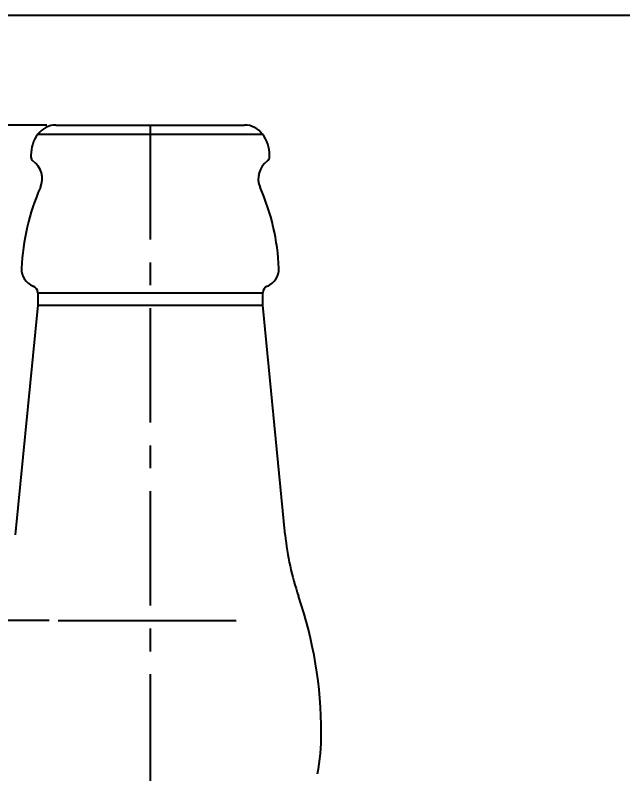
# Model space of a CAD drawing. Header units: millimetres. Extents: x 10 to 412, y 8 to 584.
# Drawn here: x 74.1 to 141.6, y 499.8 to 584 of the extents above; entities that cross this region are included whole.
import ezdxf

# ---------------------------------------------------------------- set-up
doc = ezdxf.new("R2010")
doc.units = ezdxf.units.MM
doc.linetypes.add('CENTERX2', pattern=[20.32, 12.7, -2.54, 2.54, -2.54])
doc.layers.add('CENTERLINE', color=4, linetype='CENTERX2')
doc.layers.add('DIMENSIONS', color=2, linetype='Continuous')
doc.layers.add('OUTLINE', color=7, linetype='Continuous', lineweight=25)
doc.styles.add('SLDTEXTSTYLE0', font='TXT', dxfattribs={"width": 0.75})
doc.dimstyles.new('SLDDIMSTYLE15', dxfattribs={"dimtxt": 3.5, "dimasz": 2, "dimexe": 0, "dimexo": 0.0625, "dimgap": 0.875, "dimtad": 1, "dimrnd": 1e-09, "dimzin": 12, "dimdsep": 46, "dimtxsty": 'SLDTEXTSTYLE0', "dimsah": 1, "dimcen": 0.09, "dimadec": 0, "dimazin": 3, "dimtol": 1, "dimtp": 5, "dimtm": 5, "dimtfac": 1, "dimtofl": 0, "dimtmove": 0, "dimatfit": 3, "dimfxl": 0, "dimfrac": 2, "dimtolj": 1, "dimarcsym": 0})

# ---------------------------------------------------------------- blocks, each defined once
blk = doc.blocks.new('_D_44')
at = {"layer": 'DIMENSIONS'}
for p, q in [((77.597, 571.805), (38.668, 571.805)), ((40.668, 571.805), (40.668, 516.805)), ((77.855, 516.805), (38.668, 516.805))]:
    blk.add_line(p, q, dxfattribs=at)
for points in [[(40.668, 571.805), (40.168, 569.805), (41.168, 569.805)], [(40.668, 516.805), (41.168, 518.805), (40.168, 518.805)]]:
    blk.add_solid(points, dxfattribs=at)
at = {"layer": 'DIMENSIONS', "attachment_point": 1, "rotation": 90, "style": 'SLDTEXTSTYLE0'}
for s, insert, char_height in [('±5', (37.166, 545.885), 2.5), ('55', (36.156, 539.422), 3.5)]:
    blk.add_mtext(s, dxfattribs=dict(at, insert=insert, char_height=char_height))

msp = doc.modelspace()

# ---------------------------------------------------------------- linework, layer by layer
at = {"layer": 'CENTERLINE'}
msp.add_line((89.08475, 571.80517), (89.08475, 321.59199), dxfattribs=at)
at = {"layer": 'OUTLINE'}
for p, q in [((10, 584), (412, 584)), ((78.59731, 571.80517), (89.08475, 571.80517)), ((89.08475, 571.80517), (99.57219, 571.80517)), ((76.59785, 570.80517), (101.57165, 570.80517)), ((75.83475, 568.45517), (75.83475, 568.23348)), ((102.33475, 568.23348), (102.33475, 568.45517)), ((76.58475, 553.18983), (76.58475, 551.80517)), ((76.58475, 553.18983), (89.08475, 553.18983)), ((76.58475, 553.18983), (101.58475, 553.18983)), ((89.08475, 553.18983), (101.58475, 553.18983)), ((101.58475, 551.80517), (101.58475, 553.18983)), ((76.58475, 551.80517), (74.08475, 526.30517)), ((76.58475, 551.80517), (89.08475, 551.80517)), ((89.08475, 551.80517), (101.58475, 551.80517)), ((104.08475, 526.30517), (101.58475, 551.80517)), ((78.85516, 516.80517), (98.64442, 516.80517))]:
    msp.add_line(p, q, dxfattribs=at)
for centre, radius, start, end in [((78.59731, 569.40517), 2.4, 90, 144.3146653), ((99.57219, 569.40517), 2.4, 35.6853347, 90), ((79.83475, 568.45517), 4, 144.0201994, 180), ((98.33475, 568.45517), 4, 0, 35.9798006), ((76.33475, 568.23348), 0.5, 180, 235.3218804), ((74.68475, 565.84863), 2.4, 336.2446553, 55.3218804), ((103.48475, 565.84863), 2.4, 124.6781196, 203.7553447), ((101.83475, 568.23348), 0.5, 304.6781196, 0), ((99.76326, 554.81103), 25, 156.2446553, 177.5227149), ((78.40625, 554.81103), 25, 2.4772851, 23.7553447), ((76.78475, 555.80517), 2, 177.5227149, 249.0751676), ((101.38475, 555.80517), 2, 290.9248324, 2.4772851), ((75.78475, 553.18983), 0.8, 0, 69.0751676), ((102.38475, 553.18983), 0.8, 110.9248324, 180), ((133.94161, 529.23231), 30, 185.5993393, 198.8737421), ((61.02636, 504.30517), 47.05839, 0, 18.8737421), ((83.08475, 504.30517), 25, 349.6111422, 0)]:
    msp.add_arc(centre, radius, start, end, dxfattribs=at)

# ---------------------------------------------------------------- dimensions: what is measured, and where the dimension line sits
at = {"layer": 'DIMENSIONS'}
dim = msp.add_linear_dim(base=(40.66817, 516.80517), p1=(78.59731, 571.80517), p2=(78.85516, 516.80517), angle=90, dimstyle='SLDDIMSTYLE15', dxfattribs=at)
dim.commit()
dim.dimension.update_dxf_attribs({"geometry": '_D_44', "text_midpoint": (40.66817, 544.30517), "dimtype": 160})

doc.saveas('drawing.dxf')
